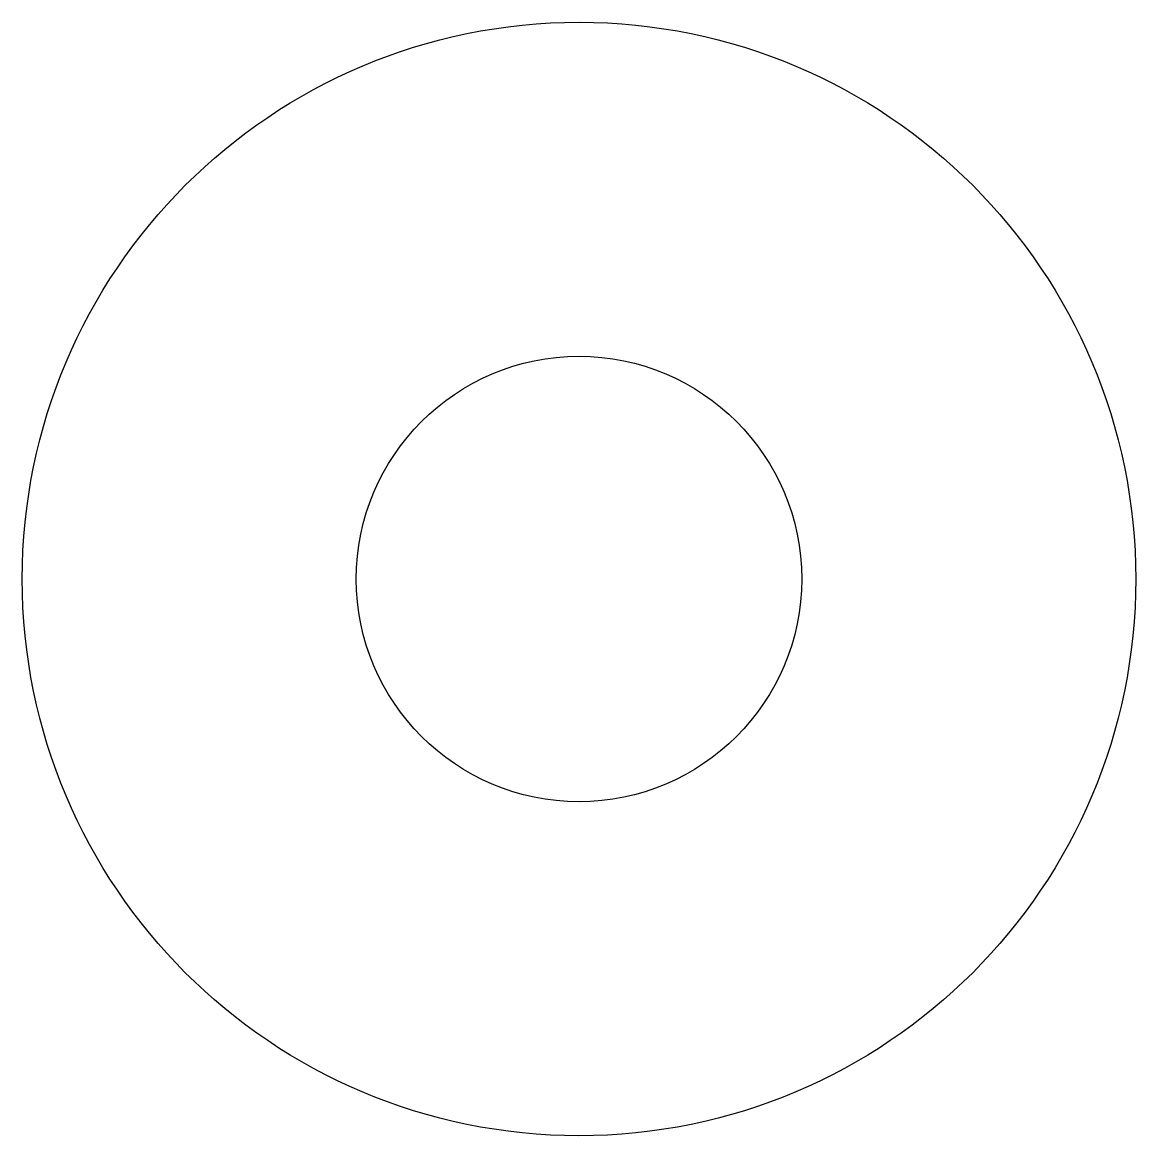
# Model space of a CAD drawing. Header units: millimetres. Extents: x -2.5 to 2.5, y -2.5 to 2.5.
import ezdxf

# ---------------------------------------------------------------- set-up
doc = ezdxf.new("R2010")
doc.units = ezdxf.units.MM

msp = doc.modelspace()

# ---------------------------------------------------------------- linework, layer by layer
for radius in [2.5, 1]:
    msp.add_circle((0, 0), radius)

doc.saveas('drawing.dxf')
